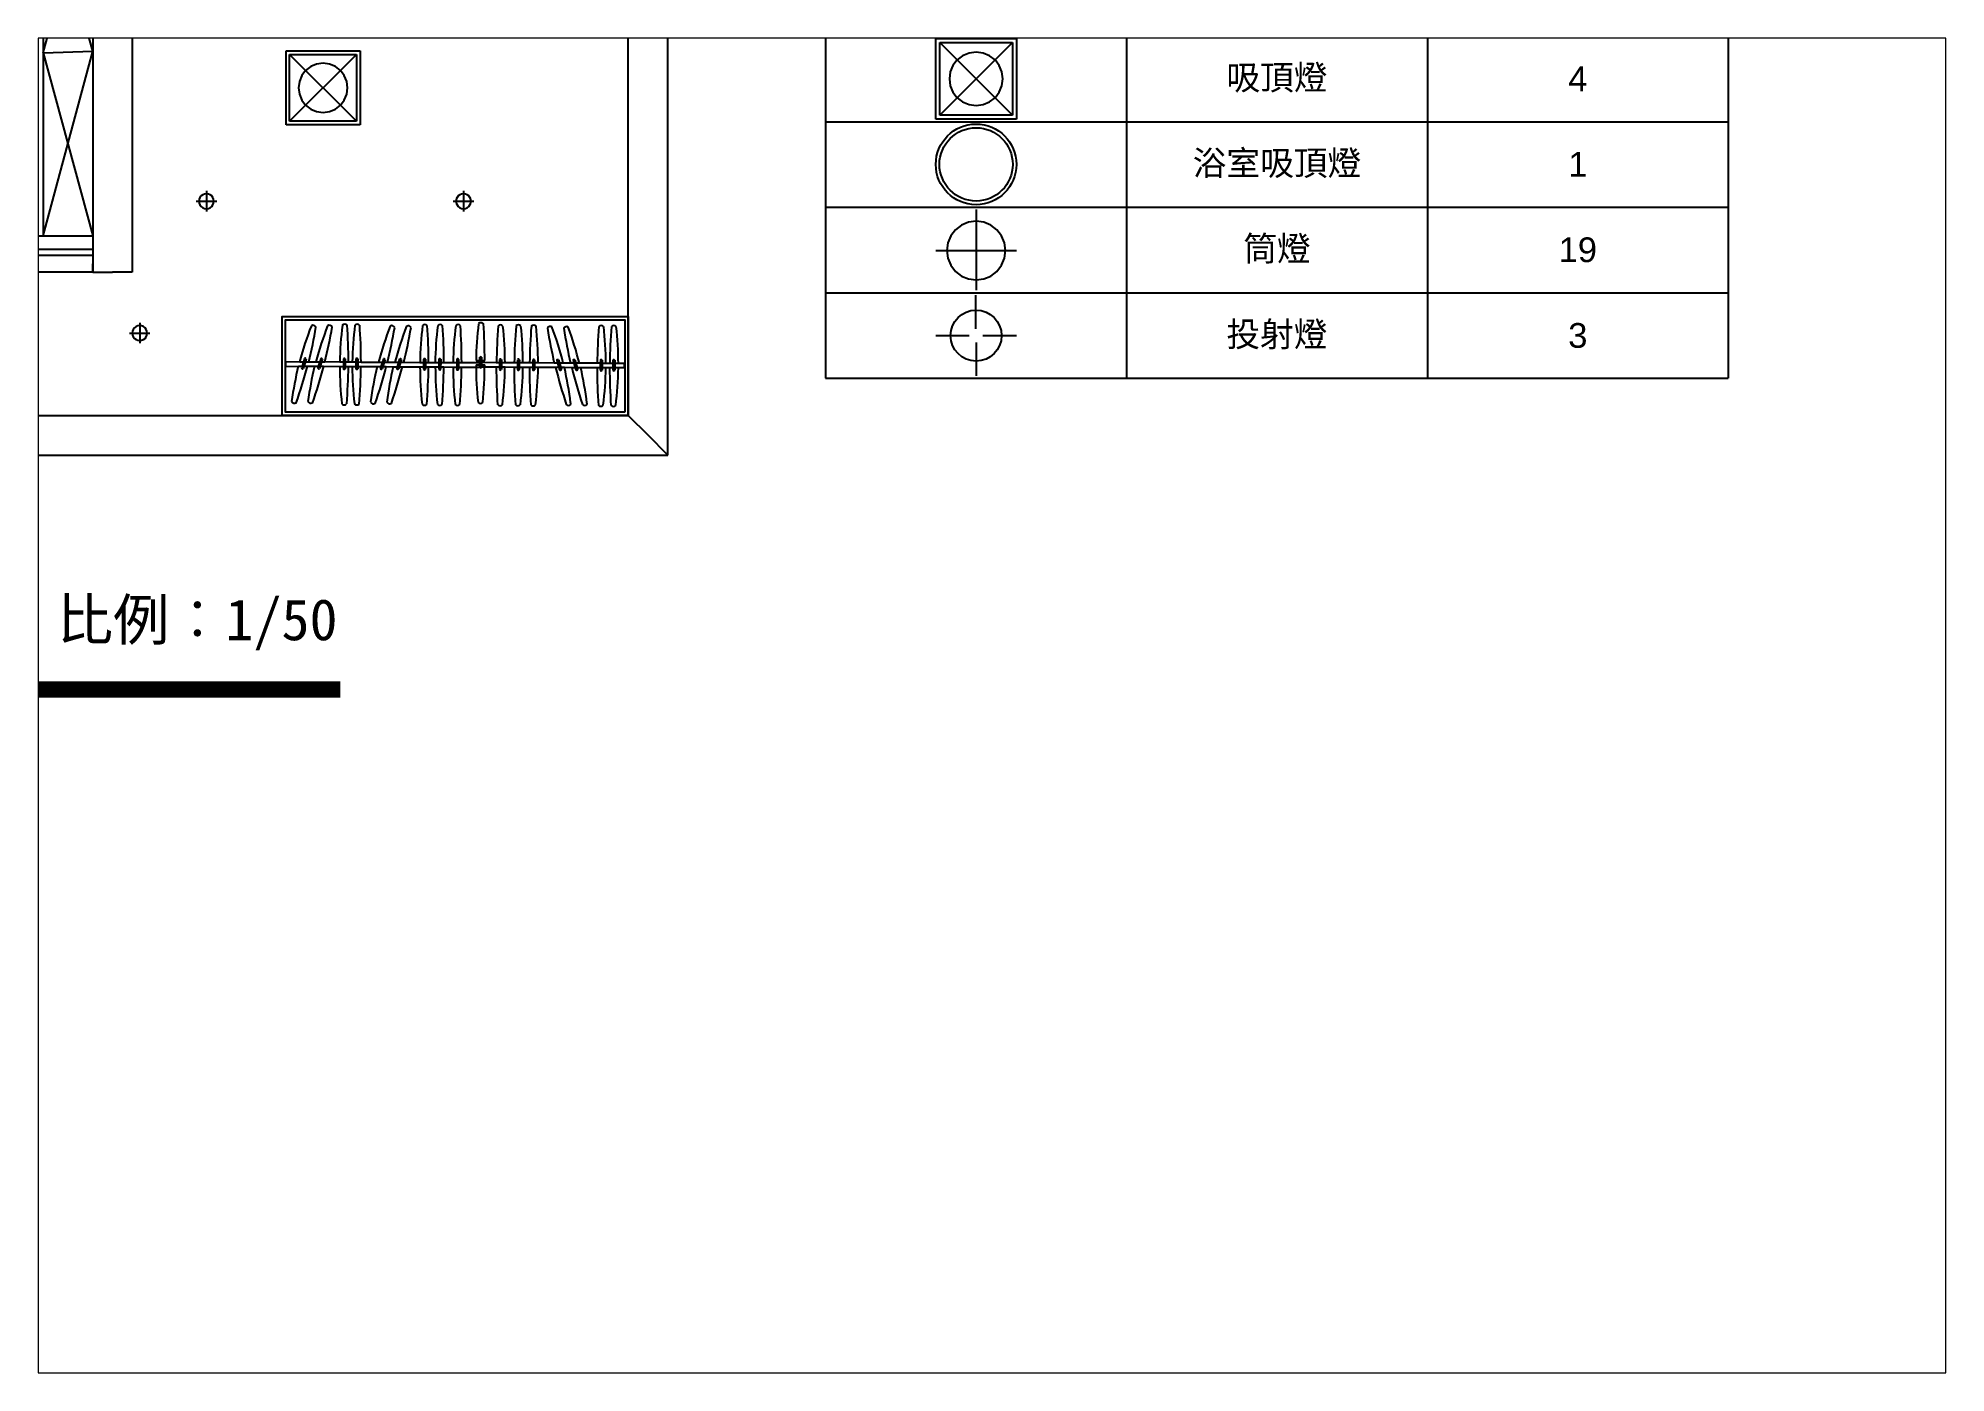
# Paper-space layout '配置2' of a CAD drawing. Header units: centimetres. Extents: x 29 to 261, y 20 to 182.
# The model-space entities are those that its viewports show. They can reach past a viewport. Long polylines and large blocks are cut down to what shows.
import ezdxf

# ---------------------------------------------------------------- set-up
doc = ezdxf.new("R2010")
doc.units = ezdxf.units.CM
for name, color, linetype in [('1', 250, 'Continuous'), ('傢俱', 7, 'Continuous'), ('填充線', 7, 'Continuous'), ('墻體', 7, 'Continuous'), ('文字', 7, 'Continuous'), ('門窗', 7, 'Continuous')]:
    doc.layers.add(name, color=color, linetype=linetype)
doc.styles.get("Standard").update_dxf_attribs({"font": 'arial.ttf'})
doc.styles.add('文5', font='', dxfattribs={"height": 5})
doc.styles.get('文5').set_extended_font_data('DFKai-SB')

# ---------------------------------------------------------------- blocks, each defined once
blk = doc.blocks.new('衣架')
for p, q in [((0, 2.7), (32.9, 2.5)), ((0, 2.7), (0, 0)), ((0, 0), (32.9, -0.2)), ((8.6, 2.6), (10.9, 2.6)), ((10.9, 2.6), (10.1, -0.1)), ((11.5, 4.6), (10.9, 2.6)), ((12.1, 2.6), (11.2, -0.1)), ((12.6, 4.2), (12.1, 2.6)), ((12.1, 2.6), (14.1, 2.6)), ((14.1, 2.6), (18.5, 2.6)), ((18.5, 2.6), (20.8, 2.6)), ((20.8, 2.6), (19.9, -0.1)), ((21.4, 4.5), (20.8, 2.6)), ((21.9, 2.6), (21.1, -0.1)), ((22.4, 4.2), (21.9, 2.6)), ((21.9, 2.6), (23.9, 2.6)), ((32.9, 2.5), (35.1, 2.5)), ((35.1, 4.4), (35.1, 2.5)), ((35.1, 2.5), (35.1, -0.2)), ((36.2, 4.4), (36.2, 2.5)), ((36.2, 2.5), (38.2, 2.5)), ((36.2, 2.5), (36.2, -0.2)), ((38.2, 2.5), (40.5, 2.5)), ((40.5, 2.5), (42.7, 2.5)), ((42.7, 4.4), (42.7, 2.5)), ((42.7, 2.5), (42.7, -0.2)), ((43.8, 4.4), (43.8, 2.5)), ((43.8, 2.5), (45.8, 2.4)), ((43.8, 2.5), (43.8, -0.2)), ((45.8, 2.4), (56.5, 2.4)), ((56.5, 2.4), (58.8, 2.4)), ((58.8, 2.4), (57.9, -0.3)), ((59.4, 4.3), (58.8, 2.4)), ((59.9, 2.4), (59.1, -0.3)), ((60.4, 4), (59.9, 2.4)), ((59.9, 2.4), (61.9, 2.4)), ((61.9, 2.4), (66.3, 2.3)), ((66.3, 2.3), (68.6, 2.3)), ((68.6, 2.3), (67.8, -0.4)), ((69.2, 4.3), (68.6, 2.3)), ((69.8, 2.3), (69, -0.4)), ((70.3, 3.9), (69.8, 2.3)), ((69.8, 2.3), (71.8, 2.3)), ((71.8, 2.3), (81.6, 2.2)), ((81.6, 2.2), (83.8, 2.2)), ((83.8, 4.1), (83.8, 2.2)), ((83.8, 2.2), (83.8, -0.5)), ((84.9, 4.1), (84.9, 2.2)), ((84.9, 2.2), (86.8, 2.2)), ((84.9, 2.2), (84.9, -0.5)), ((86.8, 2.2), (90.8, 2.2)), ((90.8, 2.2), (91.4, 2.2)), ((91.4, 2.2), (93, 2.2)), ((93, 4.1), (93, 2.2)), ((93, 2.2), (93, -0.5)), ((94.2, 2.2), (94.1, -0.5)), ((94.2, 4.1), (94.2, 2.2)), ((94.2, 2.2), (96.1, 2.2)), ((96.1, 2.2), (101.7, 2.1)), ((101.7, 2.1), (103.9, 2.1)), ((103.9, 4), (103.9, 2.1)), ((103.9, 2.1), (103.9, -0.6)), ((105, 4), (105, 2.1)), ((105, 2.1), (106.9, 2.1)), ((105, 2.1), (105, -0.6)), ((106.9, 2.1), (117.8, 2.1)), ((115.6, 3.4), (117.8, 3.4)), ((115.6, 0.7), (117.8, 0.7)), ((117.8, 5.3), (117.8, 3.4)), ((117.8, 3.4), (117.8, 0.7)), ((127.9, 2), (117.8, 2.1)), ((117.8, 0.7), (117.8, -0.7)), ((119, 5.3), (118.9, 3.4)), ((118.9, 3.4), (120.9, 3.4)), ((118.9, 3.4), (118.9, 0.7)), ((118.9, 0.7), (120.9, 0.7)), ((118.9, 0.7), (118.9, -0.7)), ((129.9, 2), (127.9, 2)), ((129.9, 3.9), (129.9, 2)), ((129.9, 2), (129.9, -0.7)), ((131, 3.9), (131, 2)), ((131, 2), (131, -0.7)), ((133.2, 2), (131, 2)), ((138.8, 1.9), (133.2, 2)), ((140.7, 1.9), (138.8, 1.9)), ((140.7, 3.8), (140.7, 1.9)), ((140.7, 1.9), (140.7, -0.8)), ((141.9, 3.8), (141.8, 1.9)), ((141.8, 1.9), (141.8, -2.1)), ((143.5, 1.9), (141.8, 1.9)), ((144, 1.9), (143.5, 1.9)), ((148.1, 1.9), (144, 1.9)), ((150, 1.9), (148.1, 1.9)), ((150, 3.8), (150, 1.9)), ((150, 1.9), (150, -0.8)), ((151.1, 3.8), (151.1, 1.9)), ((151.1, 1.9), (151.1, -0.8)), ((153.3, 1.9), (151.1, 1.9)), ((163.1, 1.8), (153.3, 1.9)), ((165.1, 1.8), (163.1, 1.8)), ((164.6, 3.4), (165.1, 1.8)), ((165.1, 1.8), (165.9, -0.9)), ((165.7, 3.7), (166.3, 1.8)), ((166.3, 1.8), (167.1, -0.9)), ((168.6, 1.8), (166.3, 1.8)), ((172.9, 1.8), (168.6, 1.8)), ((175, 1.7), (172.9, 1.8)), ((174.5, 3.4), (175, 1.7)), ((175, 1.7), (175.8, -1)), ((175.5, 3.7), (176.1, 1.7)), ((176.1, 1.7), (176.9, -1)), ((178.4, 1.7), (176.1, 1.7)), ((189.1, 1.7), (178.4, 1.7)), ((191, 1.7), (189.1, 1.7)), ((191.1, 3.6), (191, 1.7)), ((191, 1.7), (191, -1)), ((192.2, 3.6), (192.2, 1.6)), ((192.2, 1.6), (192.2, -1.1)), ((194.4, 1.6), (192.2, 1.6)), ((196.7, 1.6), (194.4, 1.6)), ((198.7, 1.6), (196.7, 1.6)), ((198.7, 1.6), (198.6, -1.1)), ((198.7, 3.5), (198.7, 1.6)), ((199.8, 3.5), (199.8, 1.6)), ((202, 1.6), (199.8, 1.6)), ((199.8, 1.6), (199.8, -1.1)), ((205.6, 1.6), (202, 1.6)), ((205.6, 1.6), (205.6, -1.1)), ((7.8, -0.1), (10.1, -0.1)), ((10.1, -0.1), (9.7, -1.1)), ((11.2, -0.1), (10.8, -1.4)), ((11.2, -0.1), (13.3, -0.1)), ((13.3, -0.1), (17.6, -0.1)), ((17.6, -0.1), (19.9, -0.1)), ((19.9, -0.1), (19.6, -1.2)), ((21.1, -0.1), (20.7, -1.5)), ((21.1, -0.1), (23.1, -0.1)), ((32.9, -0.2), (35.1, -0.2)), ((35.1, -0.2), (35.1, -1.6)), ((36.2, -0.2), (38.1, -0.2)), ((36.2, -0.2), (36.2, -1.6)), ((38.1, -0.2), (40.5, -0.2)), ((40.5, -0.2), (42.7, -0.2)), ((42.7, -0.2), (42.7, -1.6)), ((43.8, -0.2), (45.8, -0.3)), ((43.8, -0.2), (43.8, -1.6)), ((45.8, -0.3), (55.6, -0.3)), ((55.6, -0.3), (57.9, -0.3)), ((57.9, -0.3), (57.6, -1.4)), ((59.1, -0.3), (58.7, -1.7)), ((59.1, -0.3), (61.1, -0.3)), ((61.1, -0.3), (65.5, -0.4)), ((65.5, -0.4), (67.8, -0.4)), ((67.8, -0.4), (67.5, -1.4)), ((69, -0.4), (68.5, -1.7)), ((69, -0.4), (71, -0.4)), ((71, -0.4), (81.6, -0.5)), ((81.6, -0.5), (83.8, -0.5)), ((83.8, -0.5), (83.8, -1.8)), ((84.9, -0.5), (86.8, -0.5)), ((84.9, -0.5), (84.9, -1.8)), ((86.8, -0.5), (90.8, -0.5)), ((90.8, -0.5), (91.4, -0.5)), ((91.4, -0.5), (93, -0.5)), ((93, -0.5), (93, -1.9)), ((94.1, -0.5), (94.1, -1.9)), ((94.1, -0.5), (96.1, -0.5)), ((96.1, -0.5), (101.7, -0.6)), ((101.7, -0.6), (103.9, -0.6)), ((103.9, -0.6), (103.9, -1.9)), ((105, -0.6), (106.9, -0.6)), ((105, -0.6), (105, -1.9)), ((106.9, -0.6), (117.8, -0.6)), ((127.9, -0.7), (117.8, -0.6)), ((129.9, -0.7), (127.9, -0.7)), ((129.9, -0.7), (129.9, -2.1)), ((131, -0.7), (131, -2.1)), ((133.2, -0.7), (131, -0.7)), ((138.8, -0.8), (133.2, -0.7)), ((140.7, -0.8), (138.8, -0.8)), ((140.7, -0.8), (140.7, -2.1)), ((143.5, -0.8), (141.8, -0.8)), ((150, -0.8), (143.5, -0.8)), ((144, -0.8), (143.5, -0.8)), ((148, -0.8), (144, -0.8)), ((150, -0.8), (148, -0.8)), ((150, -0.8), (150, -2.2)), ((151.1, -0.8), (151.1, -2.2)), ((153.3, -0.8), (151.1, -0.8)), ((163.9, -0.9), (153.3, -0.8)), ((165.9, -0.9), (163.9, -0.9)), ((165.9, -0.9), (166.3, -2.3)), ((167.1, -0.9), (167.4, -2)), ((169.4, -0.9), (167.1, -0.9)), ((173.7, -1), (169.4, -0.9)), ((175.8, -1), (173.7, -1)), ((175.8, -1), (176.2, -2.3)), ((176.9, -1), (177.2, -2)), ((179.2, -1), (176.9, -1)), ((189.1, -1), (179.2, -1)), ((191, -1), (189.1, -1)), ((191, -1), (191, -2.4)), ((192.2, -1.1), (192.1, -2.4)), ((194.4, -1.1), (192.2, -1.1)), ((196.7, -1.1), (194.4, -1.1)), ((198.6, -1.1), (196.7, -1.1)), ((198.6, -1.1), (198.6, -2.4)), ((202, -1.1), (199.8, -1.1)), ((199.8, -1.1), (199.8, -2.4)), ((205.6, -1.1), (202, -1.1))]:
    blk.add_line(p, q)
for centre, radius, start, end in [((202.1, -48.2), 200.1, 158.7015, 165.2937), ((-292.3, 77.4), 315.4, 346.2771, 350.1844), ((16.7, 22.7), 2.02, 27.1791, 118.1599), ((212, -48.2), 200.1, 158.7015, 165.2937), ((-282.5, 77.4), 315.4, 346.2771, 350.1844), ((26.5, 22.7), 2.02, 27.1791, 118.1599), ((239.8, -0.7), 206.9, 172.9149, 179.123), ((35.9, 23.4), 2.02, 44.1992, 135.1799), ((-274.8, 2.5), 313, 359.9957, 4.0939), ((247.4, -0.7), 206.9, 172.9149, 179.123), ((43.5, 23.4), 2.02, 44.1992, 135.1799), ((-267.2, 2.5), 313, 359.9957, 4.0939), ((250, -48.4), 200.1, 158.7015, 165.2937), ((-244.5, 77.2), 315.4, 346.2771, 350.1844), ((64.5, 22.5), 2.02, 27.1791, 118.1599), ((259.9, -48.5), 200.1, 158.7015, 165.2937), ((-234.6, 77.1), 315.4, 346.2771, 350.1844), ((74.4, 22.4), 2.02, 27.1791, 118.1599), ((288.5, -0.9), 206.9, 172.9149, 179.123), ((84.6, 23.2), 2.02, 44.1992, 135.1799), ((-226.2, 2.2), 313, 359.9957, 4.0939), ((297.7, -1), 206.9, 172.9149, 179.123), ((93.8, 23.1), 2.02, 44.1992, 135.1799), ((-216.9, 2.2), 313, 359.9957, 4.0939), ((308.6, -1), 206.9, 172.9149, 179.123), ((104.7, 23.1), 2.02, 44.1992, 135.1799), ((-206.1, 2.1), 313, 359.9957, 4.0939), ((322.5, 0.2), 206.9, 172.9149, 179.123), ((118.6, 24.3), 2.02, 44.1992, 135.1799), ((-192.1, 3.4), 313, 359.9957, 4.0939), ((441, -1.8), 313, 175.2022, 179.3001), ((130.5, 22.9), 2.02, 44.1992, 135.1799), ((-73.7, 1.3), 206.9, 0.1729, 6.3815), ((451.8, -1.9), 313, 175.2022, 179.3001), ((141.3, 22.9), 2.02, 44.1992, 135.1799), ((-62.8, 1.3), 206.9, 0.1729, 6.3815), ((461.1, -1.9), 313, 175.2022, 179.3001), ((150.6, 22.8), 2.02, 44.1992, 135.1799), ((-53.6, 1.2), 206.9, 0.1729, 6.3815), ((160.7, 22), 2.02, 61.2192, 152.2), ((-25.4, -46.6), 199.9, 14.0068, 20.6019), ((170.6, 21.9), 2.02, 61.2192, 152.2), ((-15.6, -46.7), 199.9, 14.0068, 20.6019), ((502.1, -2.2), 313, 175.2022, 179.3001), ((191.6, 22.6), 2.02, 44.1992, 135.1799), ((-12.5, 1), 206.9, 0.1729, 6.3815), ((509.7, -2.2), 313, 175.2022, 179.3001), ((199.2, 22.6), 2.02, 44.1992, 135.1799), ((-4.9, 1), 206.9, 0.1729, 6.3815), ((470.2, 72.8), 315.2, 189.1092, 193.0176), ((480.1, 72.8), 315.2, 189.1092, 193.0176), ((11.9, 4.1), 0.673, 16.6469, 128.6921), ((21.8, 4), 0.673, 16.6469, 128.6921), ((35.7, 4), 0.673, 33.667, 145.7121), ((43.3, 4), 0.673, 33.667, 145.7121), ((59.8, 3.8), 0.673, 16.6469, 128.6921), ((69.7, 3.7), 0.673, 16.6469, 128.6921), ((84.3, 3.8), 0.673, 33.667, 145.7121), ((93.6, 3.7), 0.673, 33.667, 145.7121), ((104.5, 3.7), 0.673, 33.667, 145.7121), ((320.8, 0.8), 205.2, 180.0317, 186.4095), ((118.4, 4.9), 0.673, 33.667, 145.7121), ((-189.6, 4), 310.5, 355.1849, 359.3948), ((130.4, 3.5), 0.673, 33.667, 145.7121), ((141.3, 3.5), 0.673, 33.667, 145.7121), ((150.6, 3.4), 0.673, 33.667, 145.7121), ((165.2, 3.2), 0.673, 50.687, 162.7322), ((175.1, 3.2), 0.673, 50.687, 162.7322), ((191.6, 3.2), 0.673, 33.667, 145.7121), ((199.2, 3.1), 0.673, 33.667, 145.7121), ((209.7, -48.9), 207.8, 166.4086, 172.4333), ((-278.9, 76), 301.9, 340.9852, 345.4067), ((10.3, -1.1), 0.578, 177.7565, 327.5825), ((219.6, -48.9), 207.8, 166.4086, 172.4333), ((-269, 75.9), 301.9, 340.9852, 345.4067), ((20.2, -1.2), 0.578, 177.7565, 327.5825), ((238.1, -0.1), 205.2, 180.0317, 186.4095), ((35.6, -1.4), 0.578, 194.7766, 344.6025), ((-272.3, 3.1), 310.5, 355.1849, 359.3948), ((245.7, -0.1), 205.2, 180.0317, 186.4095), ((43.3, -1.4), 0.578, 194.7766, 344.6025), ((-264.7, 3), 310.5, 355.1849, 359.3948), ((257.6, -49.1), 207.8, 166.4086, 172.4333), ((-231, 75.7), 301.9, 340.9852, 345.4067), ((58.2, -1.4), 0.578, 177.7565, 327.5825), ((267.4, -49.2), 207.8, 166.4086, 172.4333), ((-221.2, 75.7), 301.9, 340.9852, 345.4067), ((68, -1.4), 0.578, 177.7565, 327.5825), ((286.8, -0.3), 205.2, 180.0317, 186.4095), ((84.3, -1.7), 0.578, 194.7766, 344.6025), ((-223.7, 2.8), 310.5, 355.1849, 359.3948), ((296.1, -0.4), 205.2, 180.0317, 186.4095), ((93.6, -1.7), 0.578, 194.7766, 344.6025), ((-214.4, 2.7), 310.5, 355.1849, 359.3948), ((306.9, -0.4), 205.2, 180.0317, 186.4095), ((104.4, -1.8), 0.578, 194.7766, 344.6025), ((-203.6, 2.7), 310.5, 355.1849, 359.3948), ((118.4, -0.5), 0.578, 194.7766, 344.6025), ((438.4, -1.2), 310.5, 179.9026, 184.1127), ((130.4, -1.9), 0.578, 194.7766, 344.6025), ((-72.1, 1.9), 205.3, 352.8885, 359.2657), ((449.2, -1.3), 310.5, 179.9026, 184.1127), ((141.3, -2), 0.578, 194.7766, 344.6025), ((-61.2, 1.8), 205.3, 352.8885, 359.2657), ((458.5, -1.3), 310.5, 179.9026, 184.1127), ((150.5, -2), 0.578, 194.7766, 344.6025), ((-52, 1.8), 205.3, 352.8885, 359.2657), ((456.7, 71.5), 301.6, 193.8948, 198.3181), ((166.8, -2), 0.578, 211.7966, 1.6226), ((-33.1, -47.2), 207.6, 6.8611, 12.8874), ((466.5, 71.5), 301.6, 193.8948, 198.3181), ((176.7, -2), 0.578, 211.7966, 1.6226), ((-23.2, -47.3), 207.6, 6.8611, 12.8874), ((499.6, -1.6), 310.5, 179.9026, 184.1127), ((191.6, -2.3), 0.578, 194.7766, 344.6025), ((-10.9, 1.6), 205.3, 352.8885, 359.2657), ((507.2, -1.6), 310.5, 179.9026, 184.1127), ((199.2, -2.3), 0.578, 194.7766, 344.6025), ((-3.3, 1.5), 205.3, 352.8885, 359.2657), ((5.6, -20.6), 2.02, 207.1791, 298.1599), ((15.4, -20.6), 2.02, 207.1791, 298.1599), ((35.6, -21.6), 2.02, 224.1992, 315.1799), ((43.2, -21.6), 2.02, 224.1992, 315.1799), ((53.4, -20.9), 2.02, 207.1791, 298.1599), ((63.3, -20.9), 2.02, 207.1791, 298.1599), ((118.3, -20.7), 2.02, 224.1992, 315.1799), ((84.3, -21.8), 2.02, 224.1992, 315.1799), ((93.6, -21.9), 2.02, 224.1992, 315.1799), ((104.4, -21.9), 2.02, 224.1992, 315.1799), ((130.2, -22.1), 2.02, 224.1992, 315.1799), ((141, -22.1), 2.02, 224.1992, 315.1799), ((150.3, -22.2), 2.02, 224.1992, 315.1799), ((171.8, -21.9), 2.02, 224.1992, 315.1799), ((181.7, -21.9), 2.02, 224.1992, 315.1799), ((191.4, -22.4), 2.02, 224.1992, 315.1799), ((199, -22.5), 2.02, 224.1992, 315.1799)]:
    blk.add_arc(centre, radius, start, end)
at = {"layer": '填充線'}
for p, q in [((173.2, -23.3), (173.1, -22.4)), ((183.1, -23.3), (183, -22.5))]:
    blk.add_line(p, q, dxfattribs=at)
blk = doc.blocks.new('筒燈')
for p, q in [((0, 6.31), (0, 4.52)), ((-3.2, 3.2), (-3.92, 2.26)), ((-2.26, 3.92), (-3.2, 3.2)), ((-1.17, 4.37), (-2.26, 3.92)), ((0, 4.52), (-1.17, 4.37)), ((1.17, 4.37), (0, 4.52)), ((0, 4.52), (0, -4.52)), ((2.26, 3.92), (1.17, 4.37)), ((3.2, 3.2), (2.26, 3.92)), ((3.92, 2.26), (3.2, 3.2)), ((-6.23, 0), (-4.52, 0)), ((-4.37, 1.17), (-4.52, 0)), ((-4.52, 0), (-4.37, -1.17)), ((-4.52, 0), (4.52, 0)), ((-3.92, 2.26), (-4.37, 1.17)), ((4.37, 1.17), (3.92, 2.26)), ((4.52, 0), (4.37, 1.17)), ((4.37, -1.17), (4.52, 0)), ((4.52, 0), (6.21, 0)), ((-4.37, -1.17), (-3.92, -2.26)), ((-3.92, -2.26), (-3.2, -3.2)), ((3.2, -3.2), (3.92, -2.26)), ((3.92, -2.26), (4.37, -1.17)), ((-3.2, -3.2), (-2.26, -3.92)), ((-2.26, -3.92), (-1.17, -4.37)), ((-1.17, -4.37), (0, -4.52)), ((0, -4.52), (1.17, -4.37)), ((0, -4.52), (0, -6.12)), ((1.17, -4.37), (2.26, -3.92)), ((2.26, -3.92), (3.2, -3.2))]:
    blk.add_line(p, q)
blk = doc.blocks.new('吸頂燈')
for p, q in [((-22.5, 22.5), (22.5, 22.5)), ((-22.5, -22.5), (-22.5, 22.5)), ((22.5, 22.5), (22.5, -22.5)), ((-20.3, 20.3), (20.3, 20.3)), ((-20.3, -20.3), (-20.3, 20.3)), ((-10.6, 10.6), (-20.3, 20.3)), ((-7.5, 12.9), (-10.6, 10.6)), ((-3.9, 14.4), (-7.5, 12.9)), ((0, 14.9), (-3.9, 14.4)), ((3.9, 14.4), (0, 14.9)), ((7.5, 12.9), (3.9, 14.4)), ((10.6, 10.6), (7.5, 12.9)), ((20.3, 20.3), (10.6, 10.6)), ((20.3, 20.3), (20.3, -20.3)), ((-14.4, 3.9), (-14.9, 0)), ((-12.9, 7.5), (-14.4, 3.9)), ((-10.6, 10.6), (-12.9, 7.5)), ((10.6, -10.6), (-10.6, 10.6)), ((10.6, 10.6), (-10.6, -10.6)), ((12.9, 7.5), (10.6, 10.6)), ((14.4, 3.9), (12.9, 7.5)), ((14.9, 0), (14.4, 3.9)), ((-10.6, -10.6), (-20.3, -20.3)), ((-14.9, 0), (-14.4, -3.9)), ((-14.4, -3.9), (-12.9, -7.5)), ((-12.9, -7.5), (-10.6, -10.6)), ((-10.6, -10.6), (-7.5, -12.9)), ((7.5, -12.9), (10.6, -10.6)), ((10.6, -10.6), (12.9, -7.5)), ((20.3, -20.3), (10.6, -10.6)), ((12.9, -7.5), (14.4, -3.9)), ((14.4, -3.9), (14.9, 0)), ((20.3, -20.3), (-20.3, -20.3)), ((-7.5, -12.9), (-3.9, -14.4)), ((-3.9, -14.4), (0, -14.9)), ((0, -14.9), (3.9, -14.4)), ((3.9, -14.4), (7.5, -12.9)), ((22.5, -22.5), (-22.5, -22.5))]:
    blk.add_line(p, q)
blk = doc.blocks.new('客廳美術燈')
for p, q in [((15.08, -14.64), (-14.64, 15.08)), ((-11.25, 11.25), (-13.78, 7.96)), ((-7.96, 13.78), (-11.25, 11.25)), ((11.25, 11.25), (-11.25, -11.25)), ((-4.12, 15.37), (-7.96, 13.78)), ((0, 15.91), (-4.12, 15.37)), ((4.12, 15.37), (0, 15.91)), ((7.96, 13.78), (4.12, 15.37)), ((11.25, 11.25), (7.96, 13.78)), ((14.86, 14.86), (11.25, 11.25)), ((13.78, 7.96), (11.25, 11.25)), ((-15.37, 4.12), (-15.91, 0)), ((-15.91, 0), (-15.37, -4.12)), ((-13.78, 7.96), (-15.37, 4.12)), ((15.37, 4.12), (13.78, 7.96)), ((15.91, 0), (15.37, 4.12)), ((15.37, -4.12), (15.91, 0)), ((-15.37, -4.12), (-13.78, -7.96)), ((-13.78, -7.96), (-11.25, -11.25)), ((11.25, -11.25), (13.78, -7.96)), ((13.78, -7.96), (15.37, -4.12)), ((-11.25, -11.25), (-14.86, -14.86)), ((-11.25, -11.25), (-7.96, -13.78)), ((-7.96, -13.78), (-4.12, -15.37)), ((-4.12, -15.37), (0, -15.91)), ((0, -15.91), (4.12, -15.37)), ((4.12, -15.37), (7.96, -13.78)), ((7.96, -13.78), (11.25, -11.25))]:
    blk.add_line(p, q)
blk.add_circle((0, 0), 21.02)
blk = doc.blocks.new('浴室吸頂燈')
for radius in [16.5, 15]:
    blk.add_circle((0, 0), radius)
blk = doc.blocks.new('投射燈')
at = {"layer": '1', "color": 3}
for p, q in [((-0.2, 9.3), (-0.2, 55.4)), ((9.3, 0.2), (55.4, 0.2)), ((-9.3, -0.2), (-55.4, -0.2)), ((0.2, -9.3), (0.2, -55.4))]:
    blk.add_line(p, q, dxfattribs=at)
blk.add_circle((0, 0), 35, dxfattribs=at)
blk = doc.blocks.new('*T27')
at = {"layer": '填充線', "color": 0, "linetype": 'ByBlock', "lineweight": -2, "transparency": 16777216}
for p, q in [((0, 0), (547.8, 0)), ((0, 0), (0, -370)), ((547.8, 0), (547.8, -370)), ((0, -58.6), (547.8, -58.6)), ((182.6, -58.6), (182.6, -370)), ((365.2, -58.6), (365.2, -370)), ((0, -110.5), (547.8, -110.5)), ((0, -162.4), (547.8, -162.4)), ((0, -214.3), (547.8, -214.3)), ((0, -266.2), (547.8, -266.2)), ((0, -318.1), (547.8, -318.1)), ((0, -370), (547.8, -370))]:
    blk.add_line(p, q, dxfattribs=at)
at = {"layer": '填充線', "color": 0, "transparency": 16777216}
for name, p, xscale, yscale, zscale in [('客廳美術燈', (91.3, -136.4, 0), 1.163505187669383, 1.163505187669383, 1.163505187669383), ('吸頂燈', (91.3, -188.3), 1.086784547375682, 1.086784547375682, 1.086784547375682), ('浴室吸頂燈', (91.3, -240.2, 0), 1.481978927341475, 1.481978927341475, 1.481978927341475), ('筒燈', (91.3, -292.5), 3.935768698242048, 3.935768698242048, 3.935768698242048), ('投射燈', (91.3, -344.1, 0), 0.4416267983227358, 0.4416267983227358, 0.4416267983227358)]:
    blk.add_blockref(name, p, dxfattribs=dict(at, xscale=xscale, yscale=yscale, zscale=zscale))
at = {"layer": '填充線', "color": 0, "transparency": 16777216, "attachment_point": 5}
for s, insert, char_height, width in [('{\\fPMingLiU|b0|i0|c136|p18;燈具示意圖}', (273.9, -29.3), 20, 544.797), ('{\\fPMingLiU|b0|i0|c136|p18;圖        示}', (91.3, -84.5), 15, 179.599), ('{\\fPMingLiU|b0|i0|c136|p18;品}      {\\fPMingLiU|b0|i0|c136|p18;名}', (273.9, -84.5), 15, 179.599), ('{\\fPMingLiU|b0|i0|c136|p18;數      量}', (456.5, -84.5), 15, 179.599), ('{\\fPMingLiU|b0|i0|c136|p18;客廳美術燈}', (273.9, -136.4), 15, 179.599), ('1', (456.5, -136.4), 15, 179.599), ('{\\fPMingLiU|b0|i0|c136|p18;吸頂燈}', (273.9, -188.3), 15, 179.599), ('4', (456.5, -188.3), 15, 179.599), ('{\\fPMingLiU|b0|i0|c136|p18;浴室吸頂燈}', (273.9, -240.2), 15, 179.599), ('1', (456.5, -240.2), 15, 179.599), ('{\\fPMingLiU|b0|i0|c136|p18;筒燈}', (273.9, -292.1), 15, 179.599), ('19', (456.5, -292.1), 15, 179.599), ('{\\fPMingLiU|b0|i0|c136|p18;投射燈}', (273.9, -344.1), 15, 179.599), ('3', (456.5, -344.1), 15, 179.599)]:
    blk.add_mtext(s, dxfattribs=dict(at, insert=insert, char_height=char_height, width=width))

msp = doc.modelspace()

# ---------------------------------------------------------------- linework, layer by layer
for p, q in [((2606.72, 2748.29), (2548.72, 2748.29)), ((2606.72, 2748.29), (2606.72, 2743.29)), ((2606.72, 2738.29), (2548.72, 2738.29)), ((2606.72, 2738.29), (2606.72, 2743.29))]:
    msp.add_line(p, q)
at = {"layer": '傢俱'}
for p, q in [((2576.72, 2982.29), (2576.72, 2760.29)), ((2606.72, 2872.29), (2576.72, 2982.29)), ((2576.72, 2871.29), (2606.72, 2982.29)), ((2576.72, 2871.29), (2606.72, 2872.29)), ((2576.72, 2760.29), (2606.72, 2872.29)), ((2576.72, 2871.29), (2606.72, 2760.29))]:
    msp.add_line(p, q, dxfattribs=at)
for points in [[(2606.72, 2748.29), (2520.32, 2748.29), (2520.32, 2752.29), (2606.72, 2752.29)], [(2931.72, 2651.29), (2721.72, 2651.29), (2721.72, 2711.29), (2931.72, 2711.29)], [(2929.72, 2653.29), (2723.72, 2653.29), (2723.72, 2709.29), (2929.72, 2709.29)]]:
    msp.add_lwpolyline(points, close=True, dxfattribs=at)
at = {"layer": '墻體'}
for p, q in [((2606.72, 3006.29), (2606.72, 2738.29)), ((2955.72, 2627.29), (2955.72, 3006.29)), ((2630.72, 2982.29), (2630.72, 2738.29)), ((2931.72, 2651.29), (2931.72, 2982.29)), ((2606.72, 2738.29), (2618.72, 2738.29)), ((2630.72, 2738.29), (2618.72, 2738.29)), ((1699.92, 2651.29), (2931.72, 2651.29)), ((2931.72, 2651.29), (2943.72, 2639.29)), ((2955.72, 2627.29), (2943.72, 2639.29)), ((1699.92, 2627.29), (2955.72, 2627.29))]:
    msp.add_line(p, q, dxfattribs=at)
at = {"layer": '文字', "const_width": 10}
msp.add_lwpolyline([(1833.43, 2485.05), (2757, 2485.05)], dxfattribs=at)
at = {"layer": '門窗'}
msp.add_line((2355.92, 2760.29), (2606.72, 2760.29), dxfattribs=at)

# ---------------------------------------------------------------- block references
for name, p in [('*T27', (3051.53, 3043.86)), ('吸頂燈', (2746.5, 2850.09)), ('筒燈', (2675.72, 2781.29)), ('筒燈', (2831.72, 2781.29)), ('筒燈', (2635.23, 2701.29))]:
    msp.add_blockref(name, p)
at = {"layer": '傢俱'}
msp.add_blockref('衣架', (2723.72, 2681.29), dxfattribs=at)

# ---------------------------------------------------------------- texts
at = {"layer": '文字', "insert": (2584.96, 2539.95), "char_height": 25, "width": 230.4451, "attachment_point": 1, "style": '文5'}
msp.add_mtext('比例︰1/50', dxfattribs=at)

psp = doc.layouts.new('配置2')

# ---------------------------------------------------------------- viewports
at = {"layer": '0'}
psp.add_viewport(center=(144.73, 101.23), size=(231.56, 161.9673), view_center_point=(3152.5, 2475.33), view_height=809.8367, dxfattribs=at)

doc.saveas('drawing.dxf')
